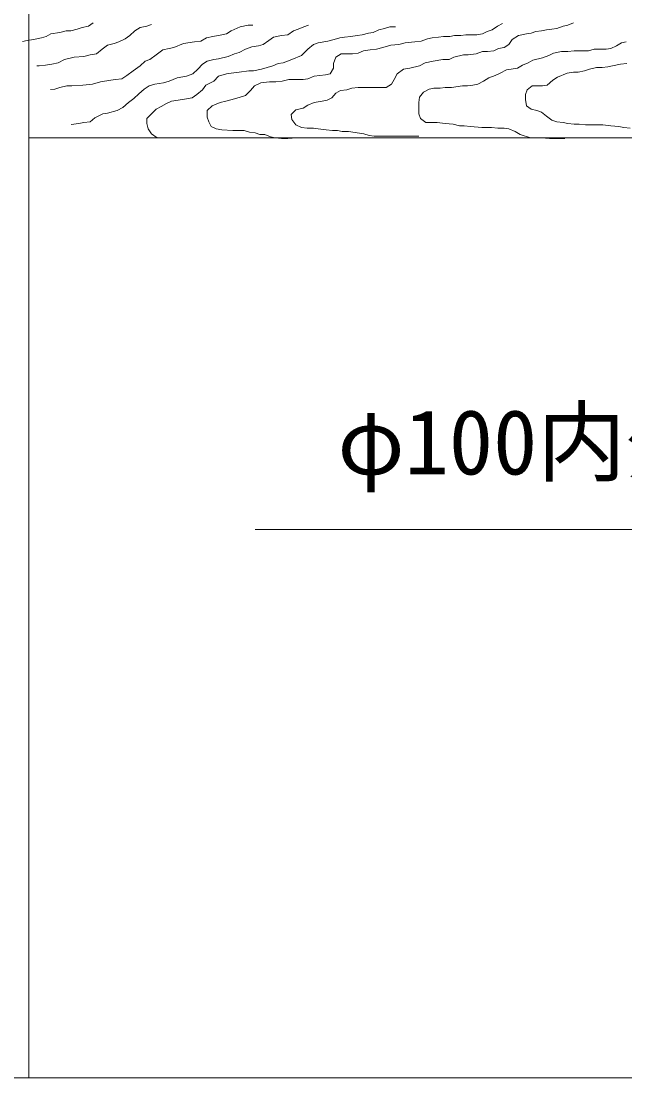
# Model space of a CAD drawing. Units: millimetres at full size, sheet at 1:30; details may follow other scales. Extents: x 0 to 12600, y 0 to 8910.
# Drawn here: x 7530 to 8041, y 5050 to 5943 of the extents above; entities that cross this region are included whole.
import ezdxf
from ezdxf.enums import TextEntityAlignment as Align

# ---------------------------------------------------------------- set-up
doc = ezdxf.new("R2010")
doc.units = ezdxf.units.MM
doc.header["$LTSCALE"] = 30
doc.layers.add('D-STR', color=1, linetype='Continuous', lineweight=13)
doc.layers.add('D-STR-TXT', color=7, linetype='Continuous', lineweight=13)
doc.styles.add('ＭＳ ゴシック', font='')
doc.styles.get('ＭＳ ゴシック').set_extended_font_data('MS Gothic')

msp = doc.modelspace()

# ---------------------------------------------------------------- linework, layer by layer
at = {"layer": 'D-STR'}
for p, q in [((7536.81, 7014.82), (7536.81, 5049.82)), ((7555.69, 5932.52), (7563.12, 5933.87)), ((7563.12, 5933.87), (7568.51, 5935.22)), ((7568.51, 5935.22), (7572.56, 5935.22)), ((7572.56, 5935.22), (7577.96, 5936.57)), ((7577.96, 5936.57), (7582.01, 5937.92)), ((7582.01, 5937.92), (7587.41, 5939.27)), ((7587.41, 5939.27), (7591.46, 5941.97)), ((7622.51, 5931.17), (7626.55, 5935.22)), ((7626.55, 5935.22), (7631.28, 5937.92)), ((7631.28, 5937.92), (7636.68, 5939.27)), ((7636.68, 5939.27), (7640.73, 5940.62)), ((7704.17, 5932.52), (7708.22, 5935.22)), ((7708.22, 5935.22), (7715.64, 5938.6)), ((7715.64, 5938.6), (7722.39, 5939.95)), ((7722.39, 5939.95), (7726.44, 5939.95)), ((7756.13, 5931.85), (7760.86, 5935.22)), ((7760.86, 5935.22), (7764.91, 5936.57)), ((7764.91, 5936.57), (7769.63, 5938.6)), ((7769.63, 5938.6), (7773.68, 5939.95)), ((7824.3, 5933.2), (7828.35, 5933.87)), ((7828.35, 5933.87), (7833.07, 5935.9)), ((7833.07, 5935.9), (7837.79, 5937.25)), ((7837.79, 5937.25), (7842.52, 5938.6)), ((7842.52, 5938.6), (7847.24, 5938.6)), ((7920.81, 5932.52), (7924.85, 5934.55)), ((7924.85, 5934.55), (7928.9, 5935.9)), ((7928.9, 5935.9), (7933.63, 5939.27)), ((7933.63, 5939.27), (7937.68, 5941.3)), ((7962.02, 5933.2), (7966.07, 5934.55)), ((7966.07, 5934.55), (7970.8, 5935.22)), ((7970.8, 5935.22), (7974.85, 5935.9)), ((7974.85, 5935.9), (7979.57, 5936.57)), ((7979.57, 5936.57), (7983.62, 5937.25)), ((7983.62, 5937.25), (7989.02, 5939.27)), ((7989.02, 5939.27), (7993.07, 5939.95)), ((7993.07, 5939.95), (7997.79, 5941.97)), ((7531.44, 5926.12), (7535.44, 5927.12)), ((7535.44, 5927.12), (7540.84, 5927.8)), ((7540.84, 5927.8), (7547.59, 5929.15)), ((7547.59, 5929.15), (7551.64, 5930.5)), ((7551.64, 5930.5), (7555.69, 5932.52)), ((7603.61, 5923.07), (7609.01, 5924.42)), ((7609.01, 5924.42), (7613.06, 5925.77)), ((7613.06, 5925.77), (7618.46, 5928.47)), ((7618.46, 5928.47), (7622.51, 5931.17)), ((7659.62, 5921.05), (7667.72, 5924.42)), ((7667.72, 5924.42), (7677.17, 5925.77)), ((7677.17, 5925.77), (7682.57, 5926.45)), ((7682.57, 5926.45), (7687.29, 5929.15)), ((7687.29, 5929.15), (7692.69, 5930.5)), ((7692.69, 5930.5), (7700.12, 5931.85)), ((7700.12, 5931.85), (7704.17, 5932.52)), ((7735.21, 5923.75), (7739.94, 5927.12)), ((7739.94, 5927.12), (7743.99, 5929.82)), ((7743.99, 5929.82), (7750.73, 5931.17)), ((7750.73, 5931.17), (7756.13, 5931.85)), ((7777.73, 5923.75), (7781.78, 5925.1)), ((7781.78, 5925.1), (7789.88, 5926.45)), ((7789.88, 5926.45), (7795.28, 5927.8)), ((7795.28, 5927.8), (7800, 5929.15)), ((7800, 5929.15), (7804.05, 5929.82)), ((7804.05, 5929.82), (7809.45, 5930.5)), ((7809.45, 5930.5), (7814.85, 5931.17)), ((7814.85, 5931.17), (7818.9, 5931.85)), ((7818.9, 5931.85), (7824.3, 5933.2)), ((7849.94, 5923.75), (7855.34, 5925.1)), ((7855.34, 5925.1), (7863.44, 5925.77)), ((7863.44, 5925.77), (7868.84, 5926.45)), ((7868.84, 5926.45), (7874.24, 5928.47)), ((7874.24, 5928.47), (7878.29, 5929.15)), ((7878.29, 5929.15), (7883.69, 5929.82)), ((7883.69, 5929.82), (7887.74, 5930.5)), ((7887.74, 5930.5), (7893.14, 5930.5)), ((7893.14, 5930.5), (7897.18, 5931.17)), ((7897.18, 5931.17), (7902.58, 5931.17)), ((7902.58, 5931.17), (7906.63, 5931.85)), ((7906.63, 5931.85), (7912.03, 5931.85)), ((7912.03, 5931.85), (7916.08, 5931.85)), ((7916.08, 5931.85), (7920.81, 5932.52)), ((7943.13, 5923.75), (7945.83, 5927.8)), ((7945.83, 5927.8), (7951.22, 5931.17)), ((7951.22, 5931.17), (7957.97, 5932.52)), ((7957.97, 5932.52), (7962.02, 5933.2)), ((8034.24, 5922.4), (8038.29, 5925.1)), ((8038.29, 5925.1), (8042.33, 5925.77)), ((7588.76, 5914.98), (7594.16, 5915.65)), ((7594.16, 5915.65), (7598.88, 5919.7)), ((7598.88, 5919.7), (7603.61, 5923.07)), ((7644.78, 5914.98), (7650.18, 5919.03)), ((7650.18, 5919.03), (7655.57, 5920.38)), ((7655.57, 5920.38), (7659.62, 5921.05)), ((7705.52, 5913.63), (7710.92, 5915.65)), ((7710.92, 5915.65), (7714.96, 5917)), ((7714.96, 5917), (7720.36, 5919.7)), ((7720.36, 5919.7), (7725.76, 5921.72)), ((7725.76, 5921.72), (7731.16, 5922.4)), ((7731.16, 5922.4), (7735.21, 5923.75)), ((7767.61, 5914.3), (7773.01, 5919.7)), ((7773.01, 5919.7), (7777.73, 5923.75)), ((7796.63, 5912.95), (7801.35, 5915.65)), ((7801.35, 5915.65), (7806.75, 5915.65)), ((7806.75, 5915.65), (7810.8, 5915.65)), ((7810.8, 5915.65), (7815.52, 5916.33)), ((7815.52, 5916.33), (7820.25, 5918.35)), ((7820.25, 5918.35), (7825.65, 5919.03)), ((7825.65, 5919.03), (7831.05, 5919.7)), ((7831.05, 5919.7), (7836.44, 5921.05)), ((7836.44, 5921.05), (7843.19, 5923.07)), ((7843.19, 5923.07), (7849.94, 5923.75)), ((7908.71, 5914.98), (7915.46, 5915.65)), ((7915.46, 5915.65), (7920.85, 5917.67)), ((7920.85, 5917.67), (7924.9, 5917.67)), ((7924.9, 5917.67), (7930.3, 5918.35)), ((7930.3, 5918.35), (7934.35, 5920.37)), ((7934.35, 5920.37), (7939.08, 5921.05)), ((7939.08, 5921.05), (7943.13, 5923.75)), ((7976.87, 5914.3), (7980.92, 5916.32)), ((7980.92, 5916.32), (7987.67, 5917.67)), ((7987.67, 5917.67), (7993.07, 5917.67)), ((7993.07, 5917.67), (7998.47, 5918.35)), ((7998.47, 5918.35), (8002.52, 5918.35)), ((8002.52, 5918.35), (8010.61, 5918.35)), ((8010.61, 5918.35), (8015.34, 5919.7)), ((8015.34, 5919.7), (8020.06, 5919.7)), ((8020.06, 5919.7), (8025.46, 5919.7)), ((8025.46, 5919.7), (8029.51, 5920.37)), ((8029.51, 5920.37), (8034.24, 5922.4)), ((7550.97, 5906.2), (7556.37, 5906.88)), ((7556.37, 5906.88), (7561.77, 5908.23)), ((7561.77, 5908.23), (7567.16, 5910.93)), ((7567.16, 5910.93), (7575.26, 5912.95)), ((7575.26, 5912.95), (7583.36, 5913.63)), ((7583.36, 5913.63), (7588.76, 5914.98)), ((7631.28, 5905.53), (7635.33, 5909.58)), ((7635.33, 5909.58), (7639.38, 5910.93)), ((7639.38, 5910.93), (7644.78, 5914.98)), ((7679.87, 5902.83), (7683.92, 5906.88)), ((7683.92, 5906.88), (7687.97, 5909.58)), ((7687.97, 5909.58), (7693.37, 5910.93)), ((7693.37, 5910.93), (7697.42, 5911.6)), ((7697.42, 5911.6), (7705.52, 5913.63)), ((7743.31, 5905.53), (7748.03, 5907.55)), ((7748.03, 5907.55), (7752.08, 5908.23)), ((7752.08, 5908.23), (7759.51, 5910.93)), ((7759.51, 5910.93), (7767.61, 5914.3)), ((7794.6, 5907.55), (7796.63, 5912.95)), ((7794.6, 5903.5), (7794.6, 5907.55)), ((7867.54, 5905.53), (7872.26, 5908.23)), ((7872.26, 5908.23), (7879.01, 5909.58)), ((7879.01, 5909.58), (7887.11, 5910.93)), ((7887.11, 5910.93), (7892.51, 5910.93)), ((7892.51, 5910.93), (7896.56, 5912.95)), ((7896.56, 5912.95), (7904.66, 5914.98)), ((7904.66, 5914.98), (7908.71, 5914.98)), ((7954.6, 5906.2), (7959.32, 5908.23)), ((7959.32, 5908.23), (7963.37, 5910.25)), ((7963.37, 5910.25), (7971.47, 5912.28)), ((7971.47, 5912.28), (7976.87, 5914.3)), ((8030.86, 5905.53), (8037.61, 5906.88)), ((8037.61, 5906.88), (8043.01, 5907.55)), ((7543.57, 5905.53), (7545.57, 5905.53)), ((7545.57, 5905.53), (7550.97, 5906.2)), ((7619.81, 5897.43), (7625.2, 5901.48)), ((7625.2, 5901.48), (7631.28, 5905.53)), ((7670.42, 5896.75), (7675.82, 5898.78)), ((7675.82, 5898.78), (7679.87, 5902.83)), ((7697.42, 5896.75), (7704.17, 5898.78)), ((7704.17, 5898.78), (7708.22, 5899.45)), ((7708.22, 5899.45), (7714.96, 5900.13)), ((7714.96, 5900.13), (7723.06, 5901.48)), ((7723.06, 5901.48), (7727.11, 5901.48)), ((7727.11, 5901.48), (7733.86, 5902.83)), ((7733.86, 5902.83), (7738.59, 5904.18)), ((7738.59, 5904.18), (7743.31, 5905.53)), ((7783.13, 5897.43), (7787.85, 5898.1)), ((7787.85, 5898.1), (7791.9, 5898.78)), ((7791.9, 5898.78), (7794.6, 5903.5)), ((7845.94, 5894.05), (7848.64, 5898.78)), ((7848.64, 5898.78), (7854.04, 5902.83)), ((7854.04, 5902.83), (7859.44, 5903.5)), ((7859.44, 5903.5), (7867.54, 5905.53)), ((7931.65, 5897.43), (7935.7, 5899.45)), ((7935.7, 5899.45), (7941.1, 5902.15)), ((7941.1, 5902.15), (7945.15, 5902.83)), ((7945.15, 5902.83), (7950.55, 5903.5)), ((7950.55, 5903.5), (7954.6, 5906.2)), ((7984.29, 5896.08), (7992.39, 5899.45)), ((7992.39, 5899.45), (7997.79, 5900.13)), ((7997.79, 5900.13), (8001.84, 5900.13)), ((8001.84, 5900.13), (8007.24, 5901.48)), ((8007.24, 5901.48), (8011.29, 5902.83)), ((8011.29, 5902.83), (8017.36, 5904.18)), ((8017.36, 5904.18), (8022.09, 5904.18)), ((8022.09, 5904.18), (8026.81, 5904.85)), ((8026.81, 5904.85), (8030.86, 5905.53)), ((7563.12, 5887.31), (7569.19, 5888.66)), ((7569.19, 5888.66), (7573.24, 5888.66)), ((7573.24, 5888.66), (7582.69, 5889.33)), ((7582.69, 5889.33), (7590.79, 5890.01)), ((7590.79, 5890.01), (7597.53, 5892.03)), ((7597.53, 5892.03), (7606.31, 5893.38)), ((7606.31, 5893.38), (7610.36, 5894.05)), ((7610.36, 5894.05), (7615.76, 5894.73)), ((7615.76, 5894.73), (7619.81, 5897.43)), ((7634.65, 5885.96), (7638.7, 5888.66)), ((7638.7, 5888.66), (7643.43, 5890.01)), ((7643.43, 5890.01), (7650.85, 5891.35)), ((7650.85, 5891.35), (7655.57, 5892.7)), ((7655.57, 5892.7), (7662.32, 5895.4)), ((7662.32, 5895.4), (7670.42, 5896.75)), ((7683.92, 5885.28), (7686.62, 5889.33)), ((7686.62, 5889.33), (7693.37, 5892.7)), ((7693.37, 5892.7), (7697.42, 5896.75)), ((7724.41, 5884.61), (7727.79, 5888.66)), ((7727.79, 5888.66), (7733.19, 5891.35)), ((7733.19, 5891.35), (7740.61, 5892.03)), ((7740.61, 5892.03), (7746.01, 5892.03)), ((7746.01, 5892.03), (7751.41, 5892.7)), ((7751.41, 5892.7), (7756.81, 5894.05)), ((7756.81, 5894.05), (7761.53, 5894.05)), ((7761.53, 5894.05), (7768.96, 5894.05)), ((7768.96, 5894.05), (7773.01, 5894.73)), ((7773.01, 5894.73), (7778.4, 5896.75)), ((7778.4, 5896.75), (7783.13, 5897.43)), ((7839.19, 5887.3), (7843.92, 5890)), ((7843.92, 5890), (7845.94, 5894.05)), ((7908.03, 5888.65), (7912.76, 5889.33)), ((7912.76, 5889.33), (7916.81, 5890)), ((7916.81, 5890), (7921.53, 5892.7)), ((7921.53, 5892.7), (7926.25, 5895.4)), ((7926.25, 5895.4), (7931.65, 5897.43)), ((7971.47, 5888.65), (7975.52, 5889.33)), ((7975.52, 5889.33), (7980.24, 5893.38)), ((7980.24, 5893.38), (7984.29, 5896.08)), ((7555.38, 5885.49), (7559.07, 5885.96)), ((7559.07, 5885.96), (7563.12, 5887.31)), ((7625.88, 5877.86), (7629.93, 5881.91)), ((7629.93, 5881.91), (7634.65, 5885.96)), ((7675.15, 5878.53), (7679.2, 5881.23)), ((7679.2, 5881.23), (7683.92, 5885.28)), ((7715.64, 5879.21), (7720.36, 5880.56)), ((7720.36, 5880.56), (7724.41, 5884.61)), ((7793.3, 5878.53), (7796.68, 5882.58)), ((7796.68, 5882.58), (7800.72, 5884.61)), ((7800.72, 5884.61), (7806.12, 5885.28)), ((7806.12, 5885.28), (7810.17, 5886.63)), ((7810.17, 5886.63), (7815.57, 5887.3)), ((7815.57, 5887.3), (7820.97, 5887.3)), ((7820.97, 5887.3), (7826.37, 5887.3)), ((7826.37, 5887.3), (7830.42, 5887.3)), ((7830.42, 5887.3), (7835.14, 5887.3)), ((7835.14, 5887.3), (7839.19, 5887.3)), ((7867.54, 5879.21), (7870.91, 5883.26)), ((7870.91, 5883.26), (7875.64, 5885.95)), ((7875.64, 5885.95), (7879.69, 5886.63)), ((7879.69, 5886.63), (7885.09, 5886.63)), ((7885.09, 5886.63), (7889.14, 5887.3)), ((7889.14, 5887.3), (7894.53, 5887.3)), ((7894.53, 5887.3), (7903.98, 5888.65)), ((7903.98, 5888.65), (7908.03, 5888.65)), ((7957.3, 5881.23), (7958.65, 5885.28)), ((7957.3, 5877.18), (7957.3, 5881.23)), ((7958.65, 5885.28), (7962.7, 5888.65)), ((7962.7, 5888.65), (7967.42, 5888.65)), ((7967.42, 5888.65), (7971.47, 5888.65)), ((7616.43, 5870.43), (7621.16, 5874.48)), ((7621.16, 5874.48), (7625.88, 5877.86)), ((7644.78, 5869.08), (7648.83, 5871.11)), ((7648.83, 5871.11), (7653.55, 5873.81)), ((7653.55, 5873.81), (7657.6, 5875.83)), ((7657.6, 5875.83), (7667.05, 5877.18)), ((7667.05, 5877.18), (7675.15, 5878.53)), ((7687.97, 5867.73), (7692.02, 5871.78)), ((7692.02, 5871.78), (7698.77, 5874.48)), ((7698.77, 5874.48), (7703.49, 5875.83)), ((7703.49, 5875.83), (7708.89, 5877.18)), ((7708.89, 5877.18), (7715.64, 5879.21)), ((7769.01, 5869.76), (7773.05, 5872.46)), ((7773.05, 5872.46), (7778.45, 5874.48)), ((7778.45, 5874.48), (7785.2, 5875.83)), ((7785.2, 5875.83), (7789.25, 5876.51)), ((7789.25, 5876.51), (7793.3, 5878.53)), ((7866.86, 5874.48), (7867.54, 5879.21)), ((7866.86, 5870.43), (7866.86, 5874.48)), ((7957.97, 5871.78), (7957.3, 5877.18)), ((7962.02, 5869.08), (7957.97, 5871.78)), ((7592.81, 5861.66), (7599.56, 5865.03)), ((7599.56, 5865.03), (7603.61, 5865.71)), ((7603.61, 5865.71), (7611.71, 5867.73)), ((7611.71, 5867.73), (7616.43, 5870.43)), ((7636.68, 5860.99), (7640.73, 5865.03)), ((7640.73, 5865.03), (7644.78, 5869.08)), ((7687.97, 5862.33), (7687.97, 5867.73)), ((7689.32, 5858.29), (7687.97, 5862.33)), ((7758.88, 5864.36), (7762.93, 5868.41)), ((7759.56, 5860.31), (7758.88, 5864.36)), ((7762.93, 5868.41), (7769.01, 5869.76)), ((7866.86, 5865.03), (7866.86, 5870.43)), ((7868.21, 5860.98), (7866.86, 5865.03)), ((7966.75, 5867.73), (7962.02, 5869.08)), ((7970.8, 5866.38), (7966.75, 5867.73)), ((7974.85, 5863.01), (7970.8, 5866.38)), ((7979.57, 5859.63), (7974.85, 5863.01)), ((7572.84, 5855.86), (7579.31, 5856.94)), ((7579.31, 5856.94), (7583.36, 5857.61)), ((7583.36, 5857.61), (7588.76, 5858.29)), ((7588.76, 5858.29), (7592.81, 5861.66)), ((7636.68, 5856.94), (7636.68, 5860.99)), ((7638.03, 5852.21), (7636.68, 5856.94)), ((7691.34, 5854.24), (7689.32, 5858.29)), ((7695.39, 5852.21), (7691.34, 5854.24)), ((7762.93, 5855.58), (7759.56, 5860.31)), ((7767.66, 5853.56), (7762.93, 5855.58)), ((7772.38, 5852.89), (7767.66, 5853.56)), ((7872.94, 5857.61), (7868.21, 5860.98)), ((7876.99, 5857.61), (7872.94, 5857.61)), ((7882.39, 5857.61), (7876.99, 5857.61)), ((7889.14, 5856.93), (7882.39, 5857.61)), ((7895.88, 5856.26), (7889.14, 5856.93)), ((7901.28, 5854.91), (7895.88, 5856.26)), ((7905.33, 5854.91), (7901.28, 5854.91)), ((7910.73, 5854.24), (7905.33, 5854.91)), ((7920.18, 5853.56), (7910.73, 5854.24)), ((7928.28, 5853.56), (7920.18, 5853.56)), ((7933.68, 5852.89), (7928.28, 5853.56)), ((7983.62, 5858.28), (7979.57, 5859.63)), ((7989.02, 5857.61), (7983.62, 5858.28)), ((7993.07, 5856.93), (7989.02, 5857.61)), ((7998.47, 5856.26), (7993.07, 5856.93)), ((8002.52, 5856.26), (7998.47, 5856.26)), ((8007.92, 5855.58), (8002.52, 5856.26)), ((8016.01, 5855.58), (8007.92, 5855.58)), ((8022.76, 5855.58), (8016.01, 5855.58)), ((8029.51, 5854.91), (8022.76, 5855.58)), ((8036.26, 5854.24), (8029.51, 5854.91)), ((8040.31, 5853.56), (8036.26, 5854.24)), ((8045.71, 5852.89), (8040.31, 5853.56)), ((7536.81, 5844.82), (8986.81, 5844.82)), ((7640.73, 5848.16), (7638.03, 5852.21)), ((7645.45, 5844.79), (7640.73, 5848.16)), ((7649.5, 5844.79), (7645.45, 5844.79)), ((7700.12, 5851.54), (7695.39, 5852.21)), ((7709.57, 5850.86), (7700.12, 5851.54)), ((7713.62, 5850.86), (7709.57, 5850.86)), ((7719.01, 5850.86), (7713.62, 5850.86)), ((7723.74, 5849.51), (7719.01, 5850.86)), ((7728.46, 5848.84), (7723.74, 5849.51)), ((7732.51, 5847.49), (7728.46, 5848.84)), ((7736.56, 5847.49), (7732.51, 5847.49)), ((7741.29, 5845.46), (7736.56, 5847.49)), ((7745.33, 5844.79), (7741.29, 5845.46)), ((7750.73, 5844.11), (7745.33, 5844.79)), ((7756.13, 5844.11), (7750.73, 5844.11)), ((7763.56, 5844.79), (7756.13, 5844.11)), ((7777.78, 5852.89), (7772.38, 5852.89)), ((7781.83, 5852.21), (7777.78, 5852.89)), ((7788.58, 5851.54), (7781.83, 5852.21)), ((7793.98, 5850.86), (7788.58, 5851.54)), ((7798.03, 5850.86), (7793.98, 5850.86)), ((7802.07, 5850.19), (7798.03, 5850.86)), ((7807.47, 5850.19), (7802.07, 5850.19)), ((7820.3, 5848.16), (7807.47, 5850.19)), ((7825.02, 5846.81), (7820.3, 5848.16)), ((7829.07, 5846.14), (7825.02, 5846.81)), ((7834.47, 5846.14), (7829.07, 5846.14)), ((7839.87, 5846.14), (7834.47, 5846.14)), ((7846.62, 5846.14), (7839.87, 5846.14)), ((7852.02, 5846.14), (7846.62, 5846.14)), ((7861.46, 5846.14), (7852.02, 5846.14)), ((7866.86, 5846.14), (7861.46, 5846.14)), ((7939.08, 5852.89), (7933.68, 5852.89)), ((7943.13, 5852.21), (7939.08, 5852.89)), ((7948.53, 5850.19), (7943.13, 5852.21)), ((7952.57, 5847.49), (7948.53, 5850.19)), ((7961.35, 5844.79), (7952.57, 5847.49)), ((7965.4, 5844.79), (7961.35, 5844.79)), ((7970.8, 5844.79), (7965.4, 5844.79)), ((7977.55, 5844.11), (7970.8, 5844.79)), ((7985.64, 5844.11), (7977.55, 5844.11)), ((7990.37, 5844.11), (7985.64, 5844.11)), ((7217.81, 5049.82), (9305.81, 5049.82))]:
    msp.add_line(p, q, dxfattribs=at)
at = {"layer": 'D-STR-TXT'}
msp.add_lwpolyline([(8390.9, 5891.7), (8218.81, 5513.39), (8143.81, 5513.39), (7728.46, 5513.39)], dxfattribs=at)

# ---------------------------------------------------------------- texts
at = {"layer": 'D-STR-TXT', "style": 'ＭＳ ゴシック'}
msp.add_text('φ100内外', height=54.99, dxfattribs=at).set_placement((8117.18, 5615.03), align=Align.TOP_RIGHT)

doc.saveas('drawing.dxf')
